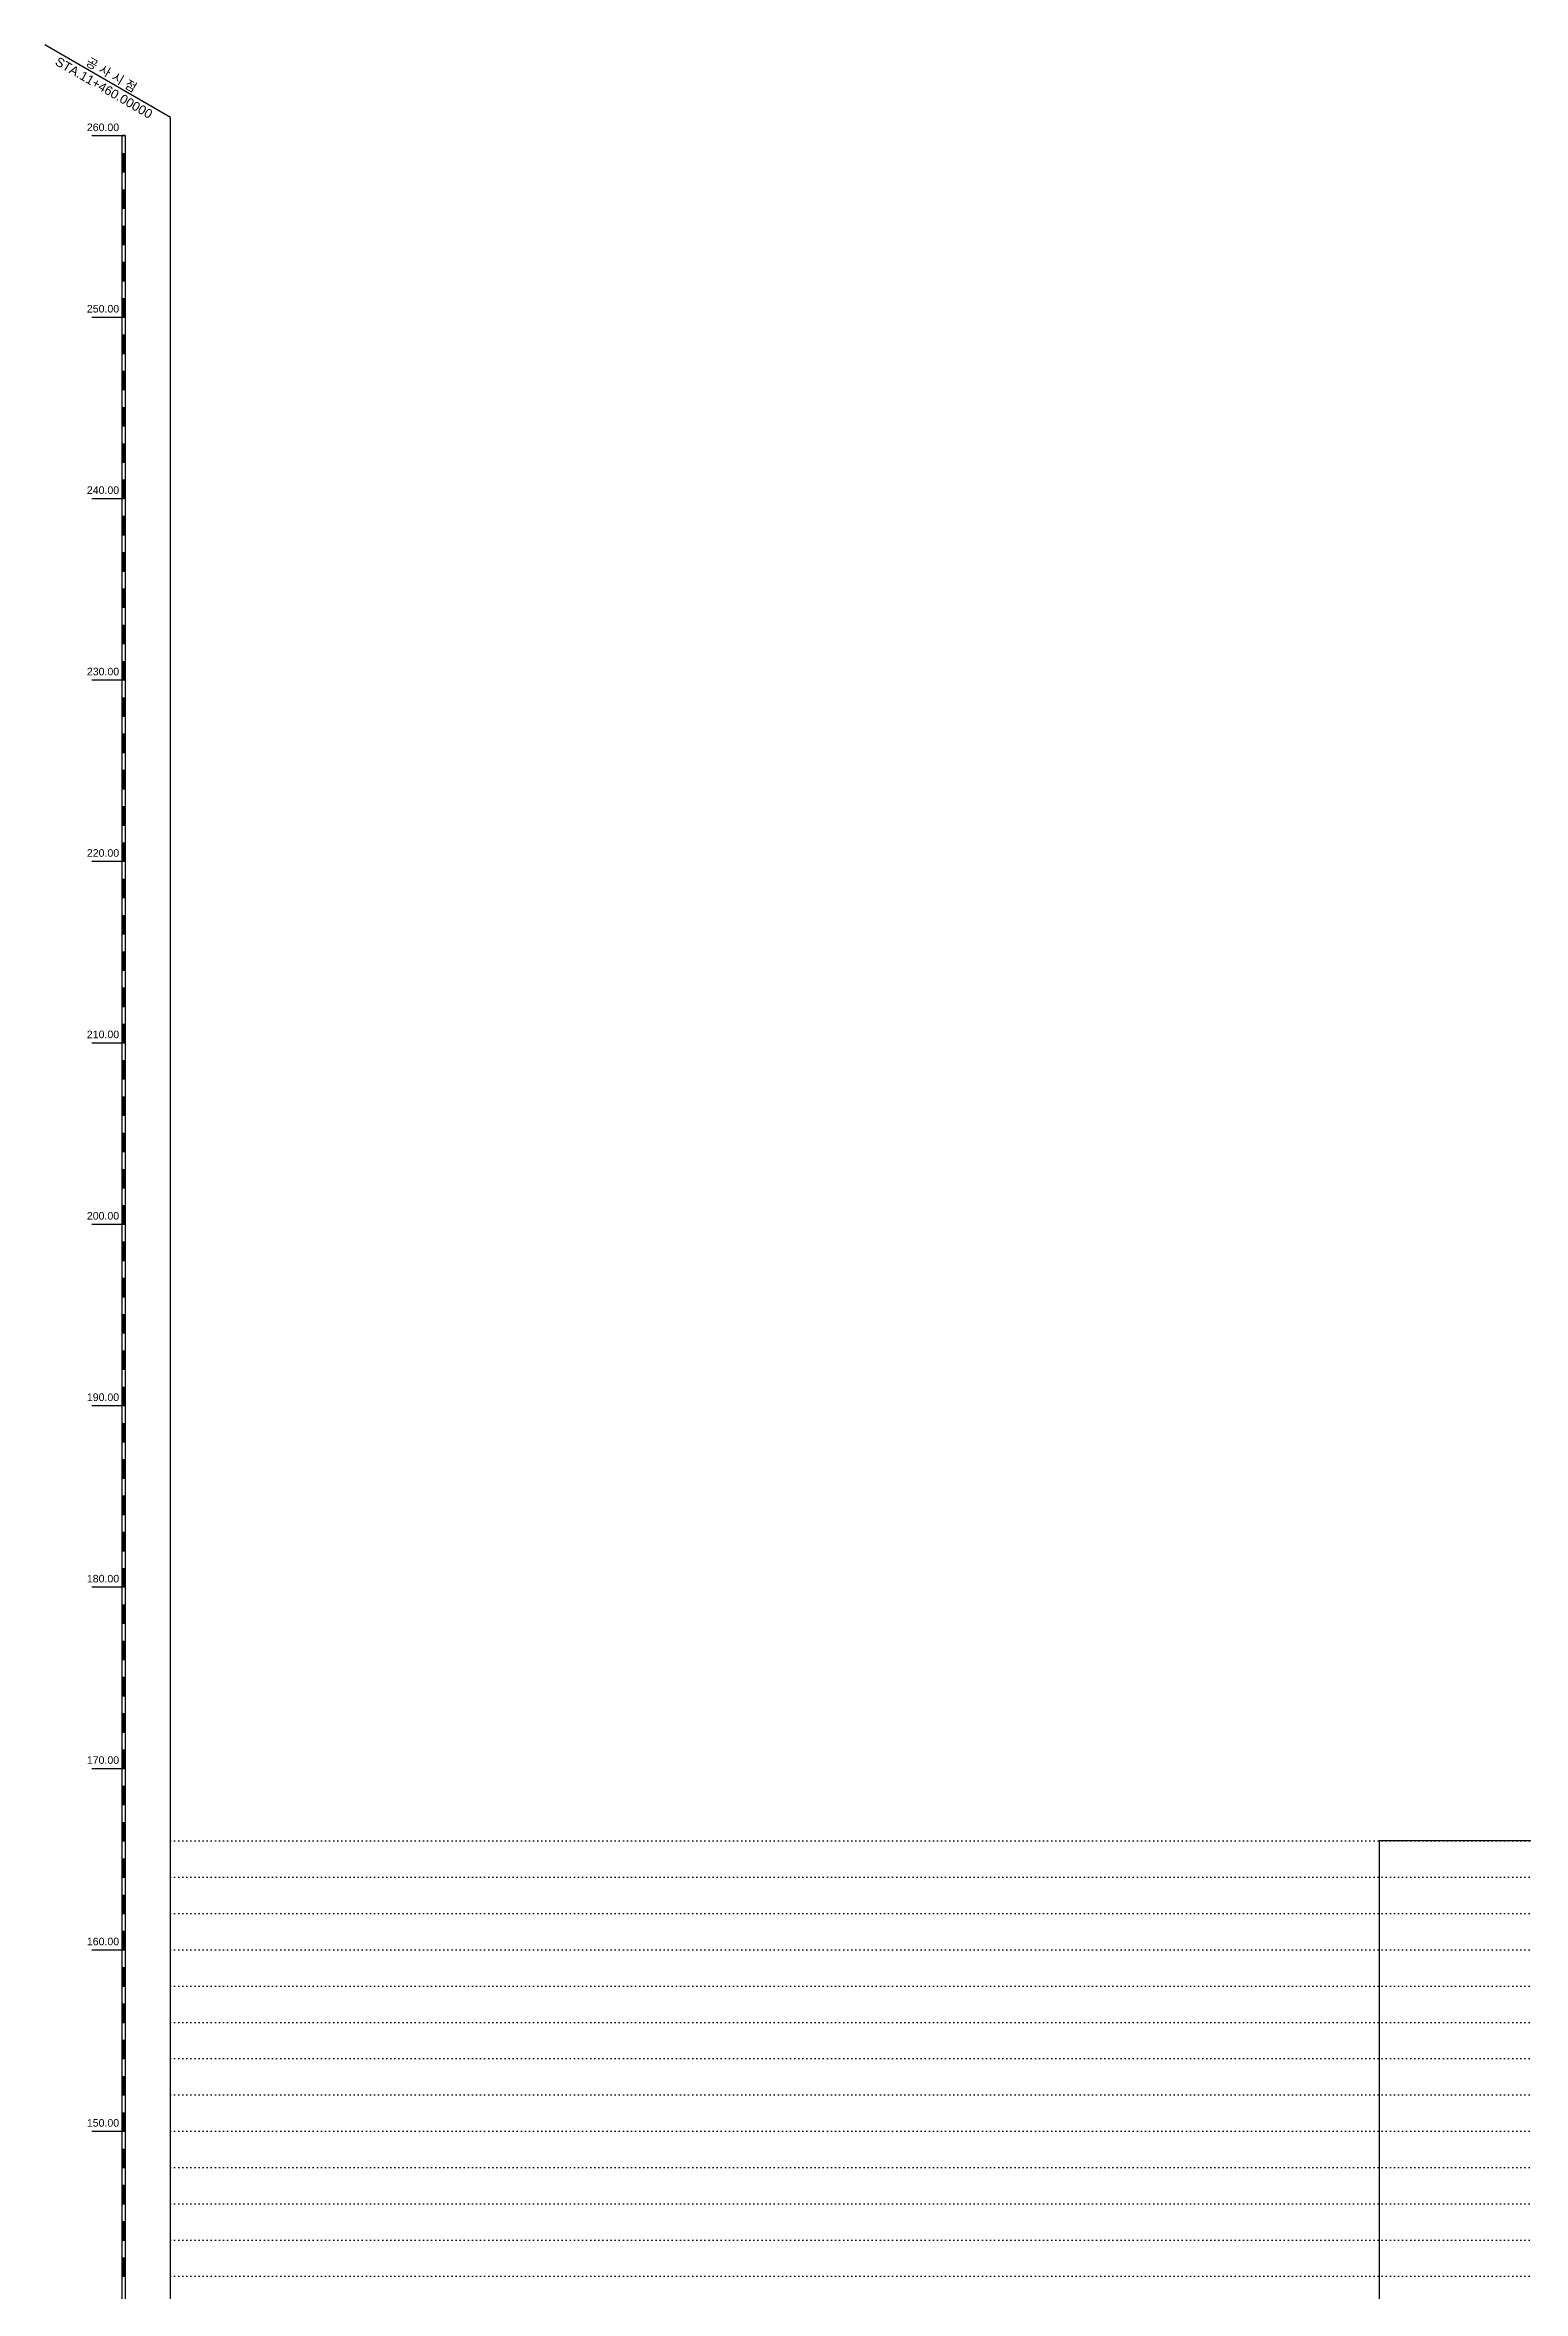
# Model space of a CAD drawing. Header units: millimetres. Extents: x -1499 to 6658, y -12483 to -6008.
# Drawn here: x 195 to 684, y -11026 to -10283 of the extents above; entities that cross this region are included whole.
import ezdxf
from ezdxf.enums import TextEntityAlignment as Align

# ---------------------------------------------------------------- set-up
doc = ezdxf.new("R2010")
doc.units = ezdxf.units.MM
doc.linetypes.add('A-DOTLN01H', pattern=[0.125, 0, -0.125])
doc.layers.add('_와꾸', color=7, linetype='Continuous', plot=False)
for name, color, linetype in [('CR-GRID', 56, 'A-DOTLN01H'), ('구조물인출문자', 3, 'Continuous'), ('축척바(문자)', 3, 'Continuous'), ('축척바(선)', 1, 'Continuous'), ('축척바(해치)', 1, 'Continuous')]:
    doc.layers.add(name, color=color, linetype=linetype)
doc.styles.get("Standard").update_dxf_attribs({"font": 'arial.ttf'})

msp = doc.modelspace()

# ---------------------------------------------------------------- linework, layer by layer
at = {"layer": '_와꾸', "color": 7, "true_color": 0xffffff}
msp.add_lwpolyline([(636.16, -11393.06), (1436.16, -11393.06), (1436.16, -10877.06), (636.16, -10877.06)], close=True, dxfattribs=at)
at = {"layer": 'CR-GRID', "linetype": 'A-DOTLN01H', "ltscale": 10}
for p, q in [((236.16, -10877.06), (1436.16, -10877.06)), ((236.16, -10889.06), (1436.16, -10889.06)), ((236.16, -10901.06), (1436.16, -10901.06)), ((236.16, -10913.06), (636.16, -10913.06)), ((236.16, -10925.06), (1436.16, -10925.06)), ((236.16, -10937.06), (1436.16, -10937.06)), ((236.16, -10949.06), (1436.16, -10949.06)), ((236.16, -10961.06), (636.16, -10961.06)), ((236.16, -10961.06), (1436.16, -10961.06)), ((236.16, -10985.06), (1436.16, -10985.06)), ((236.16, -10997.06), (1436.16, -10997.06)), ((236.16, -11009.06), (636.16, -11009.06)), ((236.16, -11009.06), (1436.16, -11009.06)), ((236.16, -11021.06), (1436.16, -11021.06))]:
    msp.add_line(p, q, dxfattribs=at)
at = {"layer": 'CR-GRID', "color": 6, "linetype": 'A-DOTLN01H', "ltscale": 10}
for p, q in [((236.16, -10913.06), (1436.16, -10913.06)), ((236.16, -10973.06), (1436.16, -10973.06))]:
    msp.add_line(p, q, dxfattribs=at)
at = {"layer": '축척바(선)'}
for p, q in [((236.16, -10307.06), (194.59, -10283.06)), ((236.16, -11873.06), (236.16, -10307.06)), ((236.16, -11873.06), (236.16, -10307.06)), ((210.16, -10313.06), (221.16, -10313.06)), ((220.16, -11873.06), (220.16, -10313.06)), ((220.16, -10313.06), (221.16, -10313.06)), ((220.16, -11873.06), (220.16, -10313.06)), ((220.16, -10313.06), (221.16, -10313.06)), ((220.16, -11873.06), (220.16, -10313.06)), ((220.16, -11873.06), (220.16, -10313.06)), ((221.16, -10313.06), (221.16, -11873.06)), ((221.16, -10313.06), (221.16, -11873.06)), ((221.16, -10313.06), (221.16, -11873.06)), ((221.16, -10313.06), (221.16, -11873.06)), ((210.16, -10373.06), (221.16, -10373.06)), ((210.16, -10433.06), (221.16, -10433.06)), ((210.16, -10493.06), (221.16, -10493.06)), ((210.16, -10553.06), (221.16, -10553.06)), ((210.16, -10613.06), (221.16, -10613.06)), ((210.16, -10673.06), (221.16, -10673.06)), ((210.16, -10733.06), (221.16, -10733.06)), ((210.16, -10793.06), (221.16, -10793.06)), ((210.16, -10853.06), (221.16, -10853.06)), ((210.16, -10913.06), (221.16, -10913.06)), ((210.16, -10973.06), (221.16, -10973.06))]:
    msp.add_line(p, q, dxfattribs=at)
at = {"layer": '축척바(해치)'}
for p, q in [((220.16, -10319.06), (220.16, -10313.06)), ((220.16, -10313.06), (221.16, -10313.06)), ((220.16, -10313.06), (221.16, -10313.06)), ((221.16, -10313.06), (220.16, -10313.06)), ((221.16, -10313.06), (221.16, -10319.06)), ((220.16, -10325.06), (220.16, -10319.06)), ((220.16, -10319.06), (221.16, -10319.06)), ((221.16, -10319.06), (220.16, -10319.06)), ((220.16, -10331.06), (220.16, -10325.06)), ((220.16, -10325.06), (221.16, -10325.06)), ((221.16, -10325.06), (220.16, -10325.06)), ((220.26, -10325.06), (220.26, -10319.06)), ((220.36, -10319.06), (220.36, -10325.06)), ((220.46, -10325.06), (220.46, -10319.06)), ((220.56, -10319.06), (220.56, -10325.06)), ((220.66, -10325.06), (220.66, -10319.06)), ((220.76, -10319.06), (220.76, -10325.06)), ((220.86, -10325.06), (220.86, -10319.06)), ((220.96, -10319.06), (220.96, -10325.06)), ((221.06, -10325.06), (221.06, -10319.06)), ((221.16, -10319.06), (221.16, -10325.06)), ((221.16, -10325.06), (221.16, -10331.06)), ((220.16, -10337.06), (220.16, -10331.06)), ((220.16, -10331.06), (221.16, -10331.06)), ((221.16, -10331.06), (220.16, -10331.06)), ((220.26, -10337.06), (220.26, -10331.06)), ((220.36, -10331.06), (220.36, -10337.06)), ((220.46, -10337.06), (220.46, -10331.06)), ((220.56, -10331.06), (220.56, -10337.06)), ((220.66, -10337.06), (220.66, -10331.06)), ((220.76, -10331.06), (220.76, -10337.06)), ((220.86, -10337.06), (220.86, -10331.06)), ((220.96, -10331.06), (220.96, -10337.06)), ((221.06, -10337.06), (221.06, -10331.06)), ((221.16, -10331.06), (221.16, -10337.06)), ((220.16, -10343.06), (220.16, -10337.06)), ((220.16, -10337.06), (221.16, -10337.06)), ((221.16, -10337.06), (220.16, -10337.06)), ((221.16, -10337.06), (221.16, -10343.06)), ((220.16, -10349.06), (220.16, -10343.06)), ((220.16, -10343.06), (221.16, -10343.06)), ((221.16, -10343.06), (220.16, -10343.06)), ((220.26, -10349.06), (220.26, -10343.06)), ((220.36, -10343.06), (220.36, -10349.06)), ((220.46, -10349.06), (220.46, -10343.06)), ((220.56, -10343.06), (220.56, -10349.06)), ((220.66, -10349.06), (220.66, -10343.06)), ((220.76, -10343.06), (220.76, -10349.06)), ((220.86, -10349.06), (220.86, -10343.06)), ((220.96, -10343.06), (220.96, -10349.06)), ((221.06, -10349.06), (221.06, -10343.06)), ((221.16, -10343.06), (221.16, -10349.06)), ((220.16, -10355.06), (220.16, -10349.06)), ((220.16, -10349.06), (221.16, -10349.06)), ((221.16, -10349.06), (220.16, -10349.06)), ((220.16, -10361.06), (220.16, -10355.06)), ((220.16, -10355.06), (221.16, -10355.06)), ((221.16, -10355.06), (220.16, -10355.06)), ((220.26, -10361.06), (220.26, -10355.06)), ((220.36, -10355.06), (220.36, -10361.06)), ((220.46, -10361.06), (220.46, -10355.06)), ((220.56, -10355.06), (220.56, -10361.06)), ((220.66, -10361.06), (220.66, -10355.06)), ((220.76, -10355.06), (220.76, -10361.06)), ((220.86, -10361.06), (220.86, -10355.06)), ((220.96, -10355.06), (220.96, -10361.06)), ((221.06, -10361.06), (221.06, -10355.06)), ((221.16, -10349.06), (221.16, -10355.06)), ((221.16, -10355.06), (221.16, -10361.06)), ((220.16, -10367.06), (220.16, -10361.06)), ((220.16, -10361.06), (221.16, -10361.06)), ((221.16, -10361.06), (220.16, -10361.06)), ((221.16, -10361.06), (221.16, -10367.06)), ((220.16, -10373.06), (220.16, -10367.06)), ((220.16, -10367.06), (221.16, -10367.06)), ((221.16, -10367.06), (220.16, -10367.06)), ((220.26, -10373.06), (220.26, -10367.06)), ((220.36, -10367.06), (220.36, -10373.06)), ((220.46, -10373.06), (220.46, -10367.06)), ((220.56, -10367.06), (220.56, -10373.06)), ((220.66, -10373.06), (220.66, -10367.06)), ((220.76, -10367.06), (220.76, -10373.06)), ((220.86, -10373.06), (220.86, -10367.06)), ((220.96, -10367.06), (220.96, -10373.06)), ((221.06, -10373.06), (221.06, -10367.06)), ((221.16, -10367.06), (221.16, -10373.06)), ((220.16, -10379.06), (220.16, -10373.06)), ((220.16, -10373.06), (221.16, -10373.06)), ((221.16, -10373.06), (220.16, -10373.06)), ((221.16, -10373.06), (221.16, -10379.06)), ((220.16, -10385.06), (220.16, -10379.06)), ((220.16, -10379.06), (221.16, -10379.06)), ((221.16, -10379.06), (220.16, -10379.06)), ((220.16, -10391.06), (220.16, -10385.06)), ((220.16, -10385.06), (221.16, -10385.06)), ((221.16, -10385.06), (220.16, -10385.06)), ((220.26, -10385.06), (220.26, -10379.06)), ((220.36, -10379.06), (220.36, -10385.06)), ((220.46, -10385.06), (220.46, -10379.06)), ((220.56, -10379.06), (220.56, -10385.06)), ((220.66, -10385.06), (220.66, -10379.06)), ((220.76, -10379.06), (220.76, -10385.06)), ((220.86, -10385.06), (220.86, -10379.06)), ((220.96, -10379.06), (220.96, -10385.06)), ((221.06, -10385.06), (221.06, -10379.06)), ((221.16, -10379.06), (221.16, -10385.06)), ((221.16, -10385.06), (221.16, -10391.06)), ((220.16, -10397.06), (220.16, -10391.06)), ((220.16, -10391.06), (221.16, -10391.06)), ((221.16, -10391.06), (220.16, -10391.06)), ((220.26, -10397.06), (220.26, -10391.06)), ((220.36, -10391.06), (220.36, -10397.06)), ((220.46, -10397.06), (220.46, -10391.06)), ((220.56, -10391.06), (220.56, -10397.06)), ((220.66, -10397.06), (220.66, -10391.06)), ((220.76, -10391.06), (220.76, -10397.06)), ((220.86, -10397.06), (220.86, -10391.06)), ((220.96, -10391.06), (220.96, -10397.06)), ((221.06, -10397.06), (221.06, -10391.06)), ((221.16, -10391.06), (221.16, -10397.06)), ((220.16, -10403.06), (220.16, -10397.06)), ((220.16, -10397.06), (221.16, -10397.06)), ((221.16, -10397.06), (220.16, -10397.06)), ((221.16, -10397.06), (221.16, -10403.06)), ((220.16, -10409.06), (220.16, -10403.06)), ((220.16, -10403.06), (221.16, -10403.06)), ((221.16, -10403.06), (220.16, -10403.06)), ((220.26, -10409.06), (220.26, -10403.06)), ((220.36, -10403.06), (220.36, -10409.06)), ((220.46, -10409.06), (220.46, -10403.06)), ((220.56, -10403.06), (220.56, -10409.06)), ((220.66, -10409.06), (220.66, -10403.06)), ((220.76, -10403.06), (220.76, -10409.06)), ((220.86, -10409.06), (220.86, -10403.06)), ((220.96, -10403.06), (220.96, -10409.06)), ((221.06, -10409.06), (221.06, -10403.06)), ((221.16, -10403.06), (221.16, -10409.06)), ((220.16, -10415.06), (220.16, -10409.06)), ((220.16, -10409.06), (221.16, -10409.06)), ((221.16, -10409.06), (220.16, -10409.06)), ((220.16, -10421.06), (220.16, -10415.06)), ((220.16, -10415.06), (221.16, -10415.06)), ((221.16, -10415.06), (220.16, -10415.06)), ((220.26, -10421.06), (220.26, -10415.06)), ((220.36, -10415.06), (220.36, -10421.06)), ((220.46, -10421.06), (220.46, -10415.06)), ((220.56, -10415.06), (220.56, -10421.06)), ((220.66, -10421.06), (220.66, -10415.06)), ((220.76, -10415.06), (220.76, -10421.06)), ((220.86, -10421.06), (220.86, -10415.06)), ((220.96, -10415.06), (220.96, -10421.06)), ((221.06, -10421.06), (221.06, -10415.06)), ((221.16, -10409.06), (221.16, -10415.06)), ((221.16, -10415.06), (221.16, -10421.06)), ((220.16, -10427.06), (220.16, -10421.06)), ((220.16, -10421.06), (221.16, -10421.06)), ((221.16, -10421.06), (220.16, -10421.06)), ((221.16, -10421.06), (221.16, -10427.06)), ((220.16, -10433.06), (220.16, -10427.06)), ((220.16, -10427.06), (221.16, -10427.06)), ((221.16, -10427.06), (220.16, -10427.06)), ((220.26, -10433.06), (220.26, -10427.06)), ((220.36, -10427.06), (220.36, -10433.06)), ((220.46, -10433.06), (220.46, -10427.06)), ((220.56, -10427.06), (220.56, -10433.06)), ((220.66, -10433.06), (220.66, -10427.06)), ((220.76, -10427.06), (220.76, -10433.06)), ((220.86, -10433.06), (220.86, -10427.06)), ((220.96, -10427.06), (220.96, -10433.06)), ((221.06, -10433.06), (221.06, -10427.06)), ((221.16, -10427.06), (221.16, -10433.06)), ((220.16, -10439.06), (220.16, -10433.06)), ((220.16, -10433.06), (221.16, -10433.06)), ((221.16, -10433.06), (220.16, -10433.06)), ((221.16, -10433.06), (221.16, -10439.06)), ((220.16, -10445.06), (220.16, -10439.06)), ((220.16, -10439.06), (221.16, -10439.06)), ((221.16, -10439.06), (220.16, -10439.06)), ((220.26, -10445.06), (220.26, -10439.06)), ((220.36, -10439.06), (220.36, -10445.06)), ((220.46, -10445.06), (220.46, -10439.06)), ((220.56, -10439.06), (220.56, -10445.06)), ((220.66, -10445.06), (220.66, -10439.06)), ((220.76, -10439.06), (220.76, -10445.06)), ((220.86, -10445.06), (220.86, -10439.06)), ((220.96, -10439.06), (220.96, -10445.06)), ((221.06, -10445.06), (221.06, -10439.06)), ((221.16, -10439.06), (221.16, -10445.06)), ((220.16, -10451.06), (220.16, -10445.06)), ((220.16, -10445.06), (221.16, -10445.06)), ((221.16, -10445.06), (220.16, -10445.06)), ((220.16, -10457.06), (220.16, -10451.06)), ((220.16, -10451.06), (221.16, -10451.06)), ((221.16, -10451.06), (220.16, -10451.06)), ((220.26, -10457.06), (220.26, -10451.06)), ((220.36, -10451.06), (220.36, -10457.06)), ((220.46, -10457.06), (220.46, -10451.06)), ((220.56, -10451.06), (220.56, -10457.06)), ((220.66, -10457.06), (220.66, -10451.06)), ((220.76, -10451.06), (220.76, -10457.06)), ((220.86, -10457.06), (220.86, -10451.06)), ((220.96, -10451.06), (220.96, -10457.06)), ((221.06, -10457.06), (221.06, -10451.06)), ((221.16, -10445.06), (221.16, -10451.06)), ((221.16, -10451.06), (221.16, -10457.06)), ((220.16, -10463.06), (220.16, -10457.06)), ((220.16, -10457.06), (221.16, -10457.06)), ((221.16, -10457.06), (220.16, -10457.06)), ((221.16, -10457.06), (221.16, -10463.06)), ((220.16, -10469.06), (220.16, -10463.06)), ((220.16, -10463.06), (221.16, -10463.06)), ((221.16, -10463.06), (220.16, -10463.06)), ((220.26, -10469.06), (220.26, -10463.06)), ((220.36, -10463.06), (220.36, -10469.06)), ((220.46, -10469.06), (220.46, -10463.06)), ((220.56, -10463.06), (220.56, -10469.06)), ((220.66, -10469.06), (220.66, -10463.06)), ((220.76, -10463.06), (220.76, -10469.06)), ((220.86, -10469.06), (220.86, -10463.06)), ((220.96, -10463.06), (220.96, -10469.06)), ((221.06, -10469.06), (221.06, -10463.06)), ((221.16, -10463.06), (221.16, -10469.06)), ((220.16, -10475.06), (220.16, -10469.06)), ((220.16, -10469.06), (221.16, -10469.06)), ((221.16, -10469.06), (220.16, -10469.06)), ((221.16, -10469.06), (221.16, -10475.06)), ((220.16, -10481.06), (220.16, -10475.06)), ((220.16, -10475.06), (221.16, -10475.06)), ((221.16, -10475.06), (220.16, -10475.06)), ((220.16, -10487.06), (220.16, -10481.06)), ((220.16, -10481.06), (221.16, -10481.06)), ((221.16, -10481.06), (220.16, -10481.06)), ((220.26, -10481.06), (220.26, -10475.06)), ((220.36, -10475.06), (220.36, -10481.06)), ((220.46, -10481.06), (220.46, -10475.06)), ((220.56, -10475.06), (220.56, -10481.06)), ((220.66, -10481.06), (220.66, -10475.06)), ((220.76, -10475.06), (220.76, -10481.06)), ((220.86, -10481.06), (220.86, -10475.06)), ((220.96, -10475.06), (220.96, -10481.06)), ((221.06, -10481.06), (221.06, -10475.06)), ((221.16, -10475.06), (221.16, -10481.06)), ((221.16, -10481.06), (221.16, -10487.06)), ((220.16, -10493.06), (220.16, -10487.06)), ((220.16, -10487.06), (221.16, -10487.06)), ((221.16, -10487.06), (220.16, -10487.06)), ((220.26, -10493.06), (220.26, -10487.06)), ((220.36, -10487.06), (220.36, -10493.06)), ((220.46, -10493.06), (220.46, -10487.06)), ((220.56, -10487.06), (220.56, -10493.06)), ((220.66, -10493.06), (220.66, -10487.06)), ((220.76, -10487.06), (220.76, -10493.06)), ((220.86, -10493.06), (220.86, -10487.06)), ((220.96, -10487.06), (220.96, -10493.06)), ((221.06, -10493.06), (221.06, -10487.06)), ((221.16, -10487.06), (221.16, -10493.06)), ((220.16, -10499.06), (220.16, -10493.06)), ((220.16, -10493.06), (221.16, -10493.06)), ((221.16, -10493.06), (220.16, -10493.06)), ((221.16, -10493.06), (221.16, -10499.06)), ((220.16, -10505.06), (220.16, -10499.06)), ((220.16, -10499.06), (221.16, -10499.06)), ((221.16, -10499.06), (220.16, -10499.06)), ((220.26, -10505.06), (220.26, -10499.06)), ((220.36, -10499.06), (220.36, -10505.06)), ((220.46, -10505.06), (220.46, -10499.06)), ((220.56, -10499.06), (220.56, -10505.06)), ((220.66, -10505.06), (220.66, -10499.06)), ((220.76, -10499.06), (220.76, -10505.06)), ((220.86, -10505.06), (220.86, -10499.06)), ((220.96, -10499.06), (220.96, -10505.06)), ((221.06, -10505.06), (221.06, -10499.06)), ((221.16, -10499.06), (221.16, -10505.06)), ((220.16, -10511.06), (220.16, -10505.06)), ((220.16, -10505.06), (221.16, -10505.06)), ((221.16, -10505.06), (220.16, -10505.06)), ((220.16, -10517.06), (220.16, -10511.06)), ((220.16, -10511.06), (221.16, -10511.06)), ((221.16, -10511.06), (220.16, -10511.06)), ((220.26, -10517.06), (220.26, -10511.06)), ((220.36, -10511.06), (220.36, -10517.06)), ((220.46, -10517.06), (220.46, -10511.06)), ((220.56, -10511.06), (220.56, -10517.06)), ((220.66, -10517.06), (220.66, -10511.06)), ((220.76, -10511.06), (220.76, -10517.06)), ((220.86, -10517.06), (220.86, -10511.06)), ((220.96, -10511.06), (220.96, -10517.06)), ((221.06, -10517.06), (221.06, -10511.06)), ((221.16, -10505.06), (221.16, -10511.06)), ((221.16, -10511.06), (221.16, -10517.06)), ((220.16, -10523.06), (220.16, -10517.06)), ((220.16, -10517.06), (221.16, -10517.06)), ((221.16, -10517.06), (220.16, -10517.06)), ((221.16, -10517.06), (221.16, -10523.06)), ((220.16, -10529.06), (220.16, -10523.06)), ((220.16, -10523.06), (221.16, -10523.06)), ((221.16, -10523.06), (220.16, -10523.06)), ((220.26, -10529.06), (220.26, -10523.06)), ((220.36, -10523.06), (220.36, -10529.06)), ((220.46, -10529.06), (220.46, -10523.06)), ((220.56, -10523.06), (220.56, -10529.06)), ((220.66, -10529.06), (220.66, -10523.06)), ((220.76, -10523.06), (220.76, -10529.06)), ((220.86, -10529.06), (220.86, -10523.06)), ((220.96, -10523.06), (220.96, -10529.06)), ((221.06, -10529.06), (221.06, -10523.06)), ((221.16, -10523.06), (221.16, -10529.06)), ((220.16, -10535.06), (220.16, -10529.06)), ((220.16, -10529.06), (221.16, -10529.06)), ((221.16, -10529.06), (220.16, -10529.06)), ((221.16, -10529.06), (221.16, -10535.06)), ((220.16, -10541.06), (220.16, -10535.06)), ((220.16, -10535.06), (221.16, -10535.06)), ((221.16, -10535.06), (220.16, -10535.06)), ((220.16, -10547.06), (220.16, -10541.06)), ((220.16, -10541.06), (221.16, -10541.06)), ((221.16, -10541.06), (220.16, -10541.06)), ((220.26, -10541.06), (220.26, -10535.06)), ((220.36, -10535.06), (220.36, -10541.06)), ((220.46, -10541.06), (220.46, -10535.06)), ((220.56, -10535.06), (220.56, -10541.06)), ((220.66, -10541.06), (220.66, -10535.06)), ((220.76, -10535.06), (220.76, -10541.06)), ((220.86, -10541.06), (220.86, -10535.06)), ((220.96, -10535.06), (220.96, -10541.06)), ((221.06, -10541.06), (221.06, -10535.06)), ((221.16, -10535.06), (221.16, -10541.06)), ((221.16, -10541.06), (221.16, -10547.06)), ((220.16, -10553.06), (220.16, -10547.06)), ((220.16, -10547.06), (221.16, -10547.06)), ((221.16, -10547.06), (220.16, -10547.06)), ((220.26, -10553.06), (220.26, -10547.06)), ((220.36, -10547.06), (220.36, -10553.06)), ((220.46, -10553.06), (220.46, -10547.06)), ((220.56, -10547.06), (220.56, -10553.06)), ((220.66, -10553.06), (220.66, -10547.06)), ((220.76, -10547.06), (220.76, -10553.06)), ((220.86, -10553.06), (220.86, -10547.06)), ((220.96, -10547.06), (220.96, -10553.06)), ((221.06, -10553.06), (221.06, -10547.06)), ((221.16, -10547.06), (221.16, -10553.06)), ((220.16, -10559.06), (220.16, -10553.06)), ((220.16, -10553.06), (221.16, -10553.06)), ((221.16, -10553.06), (220.16, -10553.06)), ((221.16, -10553.06), (221.16, -10559.06)), ((220.16, -10565.06), (220.16, -10559.06)), ((220.16, -10559.06), (221.16, -10559.06)), ((221.16, -10559.06), (220.16, -10559.06)), ((220.26, -10565.06), (220.26, -10559.06)), ((220.36, -10559.06), (220.36, -10565.06)), ((220.46, -10565.06), (220.46, -10559.06)), ((220.56, -10559.06), (220.56, -10565.06)), ((220.66, -10565.06), (220.66, -10559.06)), ((220.76, -10559.06), (220.76, -10565.06)), ((220.86, -10565.06), (220.86, -10559.06)), ((220.96, -10559.06), (220.96, -10565.06)), ((221.06, -10565.06), (221.06, -10559.06)), ((221.16, -10559.06), (221.16, -10565.06)), ((220.16, -10571.06), (220.16, -10565.06)), ((220.16, -10565.06), (221.16, -10565.06)), ((221.16, -10565.06), (220.16, -10565.06)), ((220.16, -10577.06), (220.16, -10571.06)), ((220.16, -10571.06), (221.16, -10571.06)), ((221.16, -10571.06), (220.16, -10571.06)), ((220.26, -10577.06), (220.26, -10571.06)), ((220.36, -10571.06), (220.36, -10577.06)), ((220.46, -10577.06), (220.46, -10571.06)), ((220.56, -10571.06), (220.56, -10577.06)), ((220.66, -10577.06), (220.66, -10571.06)), ((220.76, -10571.06), (220.76, -10577.06)), ((220.86, -10577.06), (220.86, -10571.06)), ((220.96, -10571.06), (220.96, -10577.06)), ((221.06, -10577.06), (221.06, -10571.06)), ((221.16, -10565.06), (221.16, -10571.06)), ((221.16, -10571.06), (221.16, -10577.06)), ((220.16, -10583.06), (220.16, -10577.06)), ((220.16, -10577.06), (221.16, -10577.06)), ((221.16, -10577.06), (220.16, -10577.06)), ((221.16, -10577.06), (221.16, -10583.06)), ((220.16, -10589.06), (220.16, -10583.06)), ((220.16, -10583.06), (221.16, -10583.06)), ((221.16, -10583.06), (220.16, -10583.06)), ((220.26, -10589.06), (220.26, -10583.06)), ((220.36, -10583.06), (220.36, -10589.06)), ((220.46, -10589.06), (220.46, -10583.06)), ((220.56, -10583.06), (220.56, -10589.06)), ((220.66, -10589.06), (220.66, -10583.06)), ((220.76, -10583.06), (220.76, -10589.06)), ((220.86, -10589.06), (220.86, -10583.06)), ((220.96, -10583.06), (220.96, -10589.06)), ((221.06, -10589.06), (221.06, -10583.06)), ((221.16, -10583.06), (221.16, -10589.06)), ((220.16, -10595.06), (220.16, -10589.06)), ((220.16, -10589.06), (221.16, -10589.06)), ((221.16, -10589.06), (220.16, -10589.06)), ((221.16, -10589.06), (221.16, -10595.06)), ((220.16, -10601.06), (220.16, -10595.06)), ((220.16, -10595.06), (221.16, -10595.06)), ((221.16, -10595.06), (220.16, -10595.06)), ((220.26, -10601.06), (220.26, -10595.06)), ((220.36, -10595.06), (220.36, -10601.06)), ((220.46, -10601.06), (220.46, -10595.06)), ((220.56, -10595.06), (220.56, -10601.06)), ((220.66, -10601.06), (220.66, -10595.06)), ((220.76, -10595.06), (220.76, -10601.06)), ((220.86, -10601.06), (220.86, -10595.06)), ((220.96, -10595.06), (220.96, -10601.06)), ((221.06, -10601.06), (221.06, -10595.06)), ((221.16, -10595.06), (221.16, -10601.06)), ((220.16, -10607.06), (220.16, -10601.06)), ((220.16, -10601.06), (221.16, -10601.06)), ((221.16, -10601.06), (220.16, -10601.06)), ((220.16, -10613.06), (220.16, -10607.06)), ((220.16, -10607.06), (221.16, -10607.06)), ((221.16, -10607.06), (220.16, -10607.06)), ((220.26, -10613.06), (220.26, -10607.06)), ((220.36, -10607.06), (220.36, -10613.06)), ((220.46, -10613.06), (220.46, -10607.06)), ((220.56, -10607.06), (220.56, -10613.06)), ((220.66, -10613.06), (220.66, -10607.06)), ((220.76, -10607.06), (220.76, -10613.06)), ((220.86, -10613.06), (220.86, -10607.06)), ((220.96, -10607.06), (220.96, -10613.06)), ((221.06, -10613.06), (221.06, -10607.06)), ((221.16, -10601.06), (221.16, -10607.06)), ((221.16, -10607.06), (221.16, -10613.06)), ((220.16, -10619.06), (220.16, -10613.06)), ((220.16, -10613.06), (221.16, -10613.06)), ((221.16, -10613.06), (220.16, -10613.06)), ((221.16, -10613.06), (221.16, -10619.06)), ((220.16, -10625.06), (220.16, -10619.06)), ((220.16, -10619.06), (221.16, -10619.06)), ((221.16, -10619.06), (220.16, -10619.06)), ((220.26, -10625.06), (220.26, -10619.06)), ((220.36, -10619.06), (220.36, -10625.06)), ((220.46, -10625.06), (220.46, -10619.06)), ((220.56, -10619.06), (220.56, -10625.06)), ((220.66, -10625.06), (220.66, -10619.06)), ((220.76, -10619.06), (220.76, -10625.06)), ((220.86, -10625.06), (220.86, -10619.06)), ((220.96, -10619.06), (220.96, -10625.06)), ((221.06, -10625.06), (221.06, -10619.06)), ((221.16, -10619.06), (221.16, -10625.06)), ((220.16, -10631.06), (220.16, -10625.06)), ((220.16, -10625.06), (221.16, -10625.06)), ((221.16, -10625.06), (220.16, -10625.06)), ((221.16, -10625.06), (221.16, -10631.06)), ((220.16, -10637.06), (220.16, -10631.06)), ((220.16, -10631.06), (221.16, -10631.06)), ((221.16, -10631.06), (220.16, -10631.06)), ((220.16, -10643.06), (220.16, -10637.06)), ((220.16, -10637.06), (221.16, -10637.06)), ((221.16, -10637.06), (220.16, -10637.06)), ((220.26, -10637.06), (220.26, -10631.06)), ((220.36, -10631.06), (220.36, -10637.06)), ((220.46, -10637.06), (220.46, -10631.06)), ((220.56, -10631.06), (220.56, -10637.06)), ((220.66, -10637.06), (220.66, -10631.06)), ((220.76, -10631.06), (220.76, -10637.06)), ((220.86, -10637.06), (220.86, -10631.06)), ((220.96, -10631.06), (220.96, -10637.06)), ((221.06, -10637.06), (221.06, -10631.06)), ((221.16, -10631.06), (221.16, -10637.06)), ((221.16, -10637.06), (221.16, -10643.06)), ((220.16, -10649.06), (220.16, -10643.06)), ((220.16, -10643.06), (221.16, -10643.06)), ((221.16, -10643.06), (220.16, -10643.06)), ((220.26, -10649.06), (220.26, -10643.06)), ((220.36, -10643.06), (220.36, -10649.06)), ((220.46, -10649.06), (220.46, -10643.06)), ((220.56, -10643.06), (220.56, -10649.06)), ((220.66, -10649.06), (220.66, -10643.06)), ((220.76, -10643.06), (220.76, -10649.06)), ((220.86, -10649.06), (220.86, -10643.06)), ((220.96, -10643.06), (220.96, -10649.06)), ((221.06, -10649.06), (221.06, -10643.06)), ((221.16, -10643.06), (221.16, -10649.06)), ((220.16, -10655.06), (220.16, -10649.06)), ((220.16, -10649.06), (221.16, -10649.06)), ((221.16, -10649.06), (220.16, -10649.06)), ((221.16, -10649.06), (221.16, -10655.06)), ((220.16, -10661.06), (220.16, -10655.06)), ((220.16, -10655.06), (221.16, -10655.06)), ((221.16, -10655.06), (220.16, -10655.06)), ((220.26, -10661.06), (220.26, -10655.06)), ((220.36, -10655.06), (220.36, -10661.06)), ((220.46, -10661.06), (220.46, -10655.06)), ((220.56, -10655.06), (220.56, -10661.06)), ((220.66, -10661.06), (220.66, -10655.06)), ((220.76, -10655.06), (220.76, -10661.06)), ((220.86, -10661.06), (220.86, -10655.06)), ((220.96, -10655.06), (220.96, -10661.06)), ((221.06, -10661.06), (221.06, -10655.06)), ((221.16, -10655.06), (221.16, -10661.06)), ((220.16, -10667.06), (220.16, -10661.06)), ((220.16, -10661.06), (221.16, -10661.06)), ((221.16, -10661.06), (220.16, -10661.06)), ((220.16, -10673.06), (220.16, -10667.06)), ((220.16, -10667.06), (221.16, -10667.06)), ((221.16, -10667.06), (220.16, -10667.06)), ((220.26, -10673.06), (220.26, -10667.06)), ((220.36, -10667.06), (220.36, -10673.06)), ((220.46, -10673.06), (220.46, -10667.06)), ((220.56, -10667.06), (220.56, -10673.06)), ((220.66, -10673.06), (220.66, -10667.06)), ((220.76, -10667.06), (220.76, -10673.06)), ((220.86, -10673.06), (220.86, -10667.06)), ((220.96, -10667.06), (220.96, -10673.06)), ((221.06, -10673.06), (221.06, -10667.06)), ((221.16, -10661.06), (221.16, -10667.06)), ((221.16, -10667.06), (221.16, -10673.06)), ((220.16, -10679.06), (220.16, -10673.06)), ((220.16, -10673.06), (221.16, -10673.06)), ((221.16, -10673.06), (220.16, -10673.06)), ((221.16, -10673.06), (221.16, -10679.06)), ((220.16, -10685.06), (220.16, -10679.06)), ((220.16, -10679.06), (221.16, -10679.06)), ((221.16, -10679.06), (220.16, -10679.06)), ((220.26, -10685.06), (220.26, -10679.06)), ((220.36, -10679.06), (220.36, -10685.06)), ((220.46, -10685.06), (220.46, -10679.06)), ((220.56, -10679.06), (220.56, -10685.06)), ((220.66, -10685.06), (220.66, -10679.06)), ((220.76, -10679.06), (220.76, -10685.06)), ((220.86, -10685.06), (220.86, -10679.06)), ((220.96, -10679.06), (220.96, -10685.06)), ((221.06, -10685.06), (221.06, -10679.06)), ((221.16, -10679.06), (221.16, -10685.06)), ((220.16, -10691.06), (220.16, -10685.06)), ((220.16, -10685.06), (221.16, -10685.06)), ((221.16, -10685.06), (220.16, -10685.06)), ((221.16, -10685.06), (221.16, -10691.06)), ((220.16, -10697.06), (220.16, -10691.06)), ((220.16, -10691.06), (221.16, -10691.06)), ((221.16, -10691.06), (220.16, -10691.06)), ((220.16, -10703.06), (220.16, -10697.06)), ((220.16, -10697.06), (221.16, -10697.06)), ((221.16, -10697.06), (220.16, -10697.06)), ((220.26, -10697.06), (220.26, -10691.06)), ((220.36, -10691.06), (220.36, -10697.06)), ((220.46, -10697.06), (220.46, -10691.06)), ((220.56, -10691.06), (220.56, -10697.06)), ((220.66, -10697.06), (220.66, -10691.06)), ((220.76, -10691.06), (220.76, -10697.06)), ((220.86, -10697.06), (220.86, -10691.06)), ((220.96, -10691.06), (220.96, -10697.06)), ((221.06, -10697.06), (221.06, -10691.06)), ((221.16, -10691.06), (221.16, -10697.06)), ((221.16, -10697.06), (221.16, -10703.06)), ((220.16, -10709.06), (220.16, -10703.06)), ((220.16, -10703.06), (221.16, -10703.06)), ((221.16, -10703.06), (220.16, -10703.06)), ((220.26, -10709.06), (220.26, -10703.06)), ((220.36, -10703.06), (220.36, -10709.06)), ((220.46, -10709.06), (220.46, -10703.06)), ((220.56, -10703.06), (220.56, -10709.06)), ((220.66, -10709.06), (220.66, -10703.06)), ((220.76, -10703.06), (220.76, -10709.06)), ((220.86, -10709.06), (220.86, -10703.06)), ((220.96, -10703.06), (220.96, -10709.06)), ((221.06, -10709.06), (221.06, -10703.06)), ((221.16, -10703.06), (221.16, -10709.06)), ((220.16, -10715.06), (220.16, -10709.06)), ((220.16, -10709.06), (221.16, -10709.06)), ((221.16, -10709.06), (220.16, -10709.06)), ((221.16, -10709.06), (221.16, -10715.06)), ((220.16, -10721.06), (220.16, -10715.06)), ((220.16, -10715.06), (221.16, -10715.06)), ((221.16, -10715.06), (220.16, -10715.06)), ((220.26, -10721.06), (220.26, -10715.06)), ((220.36, -10715.06), (220.36, -10721.06)), ((220.46, -10721.06), (220.46, -10715.06)), ((220.56, -10715.06), (220.56, -10721.06)), ((220.66, -10721.06), (220.66, -10715.06)), ((220.76, -10715.06), (220.76, -10721.06)), ((220.86, -10721.06), (220.86, -10715.06)), ((220.96, -10715.06), (220.96, -10721.06)), ((221.06, -10721.06), (221.06, -10715.06)), ((221.16, -10715.06), (221.16, -10721.06)), ((220.16, -10727.06), (220.16, -10721.06)), ((220.16, -10721.06), (221.16, -10721.06)), ((221.16, -10721.06), (220.16, -10721.06)), ((220.16, -10733.06), (220.16, -10727.06)), ((220.16, -10727.06), (221.16, -10727.06)), ((221.16, -10727.06), (220.16, -10727.06)), ((220.26, -10733.06), (220.26, -10727.06)), ((220.36, -10727.06), (220.36, -10733.06)), ((220.46, -10733.06), (220.46, -10727.06)), ((220.56, -10727.06), (220.56, -10733.06)), ((220.66, -10733.06), (220.66, -10727.06)), ((220.76, -10727.06), (220.76, -10733.06)), ((220.86, -10733.06), (220.86, -10727.06)), ((220.96, -10727.06), (220.96, -10733.06)), ((221.06, -10733.06), (221.06, -10727.06)), ((221.16, -10721.06), (221.16, -10727.06)), ((221.16, -10727.06), (221.16, -10733.06)), ((220.16, -10739.06), (220.16, -10733.06)), ((220.16, -10733.06), (221.16, -10733.06)), ((221.16, -10733.06), (220.16, -10733.06)), ((221.16, -10733.06), (221.16, -10739.06)), ((220.16, -10745.06), (220.16, -10739.06)), ((220.16, -10739.06), (221.16, -10739.06)), ((221.16, -10739.06), (220.16, -10739.06)), ((220.26, -10745.06), (220.26, -10739.06)), ((220.36, -10739.06), (220.36, -10745.06)), ((220.46, -10745.06), (220.46, -10739.06)), ((220.56, -10739.06), (220.56, -10745.06)), ((220.66, -10745.06), (220.66, -10739.06)), ((220.76, -10739.06), (220.76, -10745.06)), ((220.86, -10745.06), (220.86, -10739.06)), ((220.96, -10739.06), (220.96, -10745.06)), ((221.06, -10745.06), (221.06, -10739.06)), ((221.16, -10739.06), (221.16, -10745.06)), ((220.16, -10751.06), (220.16, -10745.06)), ((220.16, -10745.06), (221.16, -10745.06)), ((221.16, -10745.06), (220.16, -10745.06)), ((221.16, -10745.06), (221.16, -10751.06)), ((220.16, -10757.06), (220.16, -10751.06)), ((220.16, -10751.06), (221.16, -10751.06)), ((221.16, -10751.06), (220.16, -10751.06)), ((220.26, -10757.06), (220.26, -10751.06)), ((220.36, -10751.06), (220.36, -10757.06)), ((220.46, -10757.06), (220.46, -10751.06)), ((220.56, -10751.06), (220.56, -10757.06)), ((220.66, -10757.06), (220.66, -10751.06)), ((220.76, -10751.06), (220.76, -10757.06)), ((220.86, -10757.06), (220.86, -10751.06)), ((220.96, -10751.06), (220.96, -10757.06)), ((221.06, -10757.06), (221.06, -10751.06)), ((221.16, -10751.06), (221.16, -10757.06)), ((220.16, -10763.06), (220.16, -10757.06)), ((220.16, -10757.06), (221.16, -10757.06)), ((221.16, -10757.06), (220.16, -10757.06)), ((220.16, -10769.06), (220.16, -10763.06)), ((220.16, -10763.06), (221.16, -10763.06)), ((221.16, -10763.06), (220.16, -10763.06)), ((220.26, -10769.06), (220.26, -10763.06)), ((220.36, -10763.06), (220.36, -10769.06)), ((220.46, -10769.06), (220.46, -10763.06)), ((220.56, -10763.06), (220.56, -10769.06)), ((220.66, -10769.06), (220.66, -10763.06)), ((220.76, -10763.06), (220.76, -10769.06)), ((220.86, -10769.06), (220.86, -10763.06)), ((220.96, -10763.06), (220.96, -10769.06)), ((221.06, -10769.06), (221.06, -10763.06)), ((221.16, -10757.06), (221.16, -10763.06)), ((221.16, -10763.06), (221.16, -10769.06)), ((220.16, -10775.06), (220.16, -10769.06)), ((220.16, -10769.06), (221.16, -10769.06)), ((221.16, -10769.06), (220.16, -10769.06)), ((221.16, -10769.06), (221.16, -10775.06)), ((220.16, -10781.06), (220.16, -10775.06)), ((220.16, -10775.06), (221.16, -10775.06)), ((221.16, -10775.06), (220.16, -10775.06)), ((220.26, -10781.06), (220.26, -10775.06)), ((220.36, -10775.06), (220.36, -10781.06)), ((220.46, -10781.06), (220.46, -10775.06)), ((220.56, -10775.06), (220.56, -10781.06)), ((220.66, -10781.06), (220.66, -10775.06)), ((220.76, -10775.06), (220.76, -10781.06)), ((220.86, -10781.06), (220.86, -10775.06)), ((220.96, -10775.06), (220.96, -10781.06)), ((221.06, -10781.06), (221.06, -10775.06)), ((221.16, -10775.06), (221.16, -10781.06)), ((220.16, -10787.06), (220.16, -10781.06)), ((220.16, -10781.06), (221.16, -10781.06)), ((221.16, -10781.06), (220.16, -10781.06)), ((221.16, -10781.06), (221.16, -10787.06)), ((220.16, -10793.06), (220.16, -10787.06)), ((220.16, -10787.06), (221.16, -10787.06)), ((221.16, -10787.06), (220.16, -10787.06)), ((220.16, -10799.06), (220.16, -10793.06)), ((220.16, -10793.06), (221.16, -10793.06)), ((221.16, -10793.06), (220.16, -10793.06)), ((220.26, -10793.06), (220.26, -10787.06)), ((220.36, -10787.06), (220.36, -10793.06)), ((220.46, -10793.06), (220.46, -10787.06)), ((220.56, -10787.06), (220.56, -10793.06)), ((220.66, -10793.06), (220.66, -10787.06)), ((220.76, -10787.06), (220.76, -10793.06)), ((220.86, -10793.06), (220.86, -10787.06)), ((220.96, -10787.06), (220.96, -10793.06)), ((221.06, -10793.06), (221.06, -10787.06)), ((221.16, -10787.06), (221.16, -10793.06)), ((221.16, -10793.06), (221.16, -10799.06)), ((220.16, -10805.06), (220.16, -10799.06)), ((220.16, -10799.06), (221.16, -10799.06)), ((221.16, -10799.06), (220.16, -10799.06)), ((220.26, -10805.06), (220.26, -10799.06)), ((220.36, -10799.06), (220.36, -10805.06)), ((220.46, -10805.06), (220.46, -10799.06)), ((220.56, -10799.06), (220.56, -10805.06)), ((220.66, -10805.06), (220.66, -10799.06)), ((220.76, -10799.06), (220.76, -10805.06)), ((220.86, -10805.06), (220.86, -10799.06)), ((220.96, -10799.06), (220.96, -10805.06)), ((221.06, -10805.06), (221.06, -10799.06)), ((221.16, -10799.06), (221.16, -10805.06)), ((220.16, -10811.06), (220.16, -10805.06)), ((220.16, -10805.06), (221.16, -10805.06)), ((221.16, -10805.06), (220.16, -10805.06)), ((221.16, -10805.06), (221.16, -10811.06)), ((220.16, -10817.06), (220.16, -10811.06)), ((220.16, -10811.06), (221.16, -10811.06)), ((221.16, -10811.06), (220.16, -10811.06)), ((220.26, -10817.06), (220.26, -10811.06)), ((220.36, -10811.06), (220.36, -10817.06)), ((220.46, -10817.06), (220.46, -10811.06)), ((220.56, -10811.06), (220.56, -10817.06)), ((220.66, -10817.06), (220.66, -10811.06)), ((220.76, -10811.06), (220.76, -10817.06)), ((220.86, -10817.06), (220.86, -10811.06)), ((220.96, -10811.06), (220.96, -10817.06)), ((221.06, -10817.06), (221.06, -10811.06)), ((221.16, -10811.06), (221.16, -10817.06)), ((220.16, -10823.06), (220.16, -10817.06)), ((220.16, -10817.06), (221.16, -10817.06)), ((221.16, -10817.06), (220.16, -10817.06)), ((220.16, -10829.06), (220.16, -10823.06)), ((220.16, -10823.06), (221.16, -10823.06)), ((221.16, -10823.06), (220.16, -10823.06)), ((220.26, -10829.06), (220.26, -10823.06)), ((220.36, -10823.06), (220.36, -10829.06)), ((220.46, -10829.06), (220.46, -10823.06)), ((220.56, -10823.06), (220.56, -10829.06)), ((220.66, -10829.06), (220.66, -10823.06)), ((220.76, -10823.06), (220.76, -10829.06)), ((220.86, -10829.06), (220.86, -10823.06)), ((220.96, -10823.06), (220.96, -10829.06)), ((221.06, -10829.06), (221.06, -10823.06)), ((221.16, -10817.06), (221.16, -10823.06)), ((221.16, -10823.06), (221.16, -10829.06)), ((220.16, -10835.06), (220.16, -10829.06)), ((220.16, -10829.06), (221.16, -10829.06)), ((221.16, -10829.06), (220.16, -10829.06)), ((221.16, -10829.06), (221.16, -10835.06)), ((220.16, -10841.06), (220.16, -10835.06)), ((220.16, -10835.06), (221.16, -10835.06)), ((221.16, -10835.06), (220.16, -10835.06)), ((220.26, -10841.06), (220.26, -10835.06)), ((220.36, -10835.06), (220.36, -10841.06)), ((220.46, -10841.06), (220.46, -10835.06)), ((220.56, -10835.06), (220.56, -10841.06)), ((220.66, -10841.06), (220.66, -10835.06)), ((220.76, -10835.06), (220.76, -10841.06)), ((220.86, -10841.06), (220.86, -10835.06)), ((220.96, -10835.06), (220.96, -10841.06)), ((221.06, -10841.06), (221.06, -10835.06)), ((221.16, -10835.06), (221.16, -10841.06)), ((220.16, -10847.06), (220.16, -10841.06)), ((220.16, -10841.06), (221.16, -10841.06)), ((221.16, -10841.06), (220.16, -10841.06)), ((221.16, -10841.06), (221.16, -10847.06)), ((220.16, -10853.06), (220.16, -10847.06)), ((220.16, -10847.06), (221.16, -10847.06)), ((221.16, -10847.06), (220.16, -10847.06)), ((220.16, -10859.06), (220.16, -10853.06)), ((220.16, -10853.06), (221.16, -10853.06)), ((221.16, -10853.06), (220.16, -10853.06)), ((220.26, -10853.06), (220.26, -10847.06)), ((220.36, -10847.06), (220.36, -10853.06)), ((220.46, -10853.06), (220.46, -10847.06)), ((220.56, -10847.06), (220.56, -10853.06)), ((220.66, -10853.06), (220.66, -10847.06)), ((220.76, -10847.06), (220.76, -10853.06)), ((220.86, -10853.06), (220.86, -10847.06)), ((220.96, -10847.06), (220.96, -10853.06)), ((221.06, -10853.06), (221.06, -10847.06)), ((221.16, -10847.06), (221.16, -10853.06)), ((221.16, -10853.06), (221.16, -10859.06)), ((220.16, -10865.06), (220.16, -10859.06)), ((220.16, -10859.06), (221.16, -10859.06)), ((221.16, -10859.06), (220.16, -10859.06)), ((220.26, -10865.06), (220.26, -10859.06)), ((220.36, -10859.06), (220.36, -10865.06)), ((220.46, -10865.06), (220.46, -10859.06)), ((220.56, -10859.06), (220.56, -10865.06)), ((220.66, -10865.06), (220.66, -10859.06)), ((220.76, -10859.06), (220.76, -10865.06)), ((220.86, -10865.06), (220.86, -10859.06)), ((220.96, -10859.06), (220.96, -10865.06)), ((221.06, -10865.06), (221.06, -10859.06)), ((221.16, -10859.06), (221.16, -10865.06)), ((220.16, -10871.06), (220.16, -10865.06)), ((220.16, -10865.06), (221.16, -10865.06)), ((221.16, -10865.06), (220.16, -10865.06)), ((221.16, -10865.06), (221.16, -10871.06)), ((220.16, -10877.06), (220.16, -10871.06)), ((220.16, -10871.06), (221.16, -10871.06)), ((221.16, -10871.06), (220.16, -10871.06)), ((220.26, -10877.06), (220.26, -10871.06)), ((220.36, -10871.06), (220.36, -10877.06)), ((220.46, -10877.06), (220.46, -10871.06)), ((220.56, -10871.06), (220.56, -10877.06)), ((220.66, -10877.06), (220.66, -10871.06)), ((220.76, -10871.06), (220.76, -10877.06)), ((220.86, -10877.06), (220.86, -10871.06)), ((220.96, -10871.06), (220.96, -10877.06)), ((221.06, -10877.06), (221.06, -10871.06)), ((221.16, -10871.06), (221.16, -10877.06)), ((220.16, -10883.06), (220.16, -10877.06)), ((220.16, -10877.06), (221.16, -10877.06)), ((221.16, -10877.06), (220.16, -10877.06)), ((220.16, -10889.06), (220.16, -10883.06)), ((220.16, -10883.06), (221.16, -10883.06)), ((221.16, -10883.06), (220.16, -10883.06)), ((220.26, -10889.06), (220.26, -10883.06)), ((220.36, -10883.06), (220.36, -10889.06)), ((220.46, -10889.06), (220.46, -10883.06)), ((220.56, -10883.06), (220.56, -10889.06)), ((220.66, -10889.06), (220.66, -10883.06)), ((220.76, -10883.06), (220.76, -10889.06)), ((220.86, -10889.06), (220.86, -10883.06)), ((220.96, -10883.06), (220.96, -10889.06)), ((221.06, -10889.06), (221.06, -10883.06)), ((221.16, -10877.06), (221.16, -10883.06)), ((221.16, -10883.06), (221.16, -10889.06)), ((220.16, -10895.06), (220.16, -10889.06)), ((220.16, -10889.06), (221.16, -10889.06)), ((221.16, -10889.06), (220.16, -10889.06)), ((221.16, -10889.06), (221.16, -10895.06)), ((220.16, -10901.06), (220.16, -10895.06)), ((220.16, -10895.06), (221.16, -10895.06)), ((221.16, -10895.06), (220.16, -10895.06)), ((220.26, -10901.06), (220.26, -10895.06)), ((220.36, -10895.06), (220.36, -10901.06)), ((220.46, -10901.06), (220.46, -10895.06)), ((220.56, -10895.06), (220.56, -10901.06)), ((220.66, -10901.06), (220.66, -10895.06)), ((220.76, -10895.06), (220.76, -10901.06)), ((220.86, -10901.06), (220.86, -10895.06)), ((220.96, -10895.06), (220.96, -10901.06)), ((221.06, -10901.06), (221.06, -10895.06)), ((221.16, -10895.06), (221.16, -10901.06)), ((220.16, -10907.06), (220.16, -10901.06)), ((220.16, -10901.06), (221.16, -10901.06)), ((221.16, -10901.06), (220.16, -10901.06)), ((221.16, -10901.06), (221.16, -10907.06)), ((220.16, -10913.06), (220.16, -10907.06)), ((220.16, -10907.06), (221.16, -10907.06)), ((221.16, -10907.06), (220.16, -10907.06)), ((220.26, -10913.06), (220.26, -10907.06)), ((220.36, -10907.06), (220.36, -10913.06)), ((220.46, -10913.06), (220.46, -10907.06)), ((220.56, -10907.06), (220.56, -10913.06)), ((220.66, -10913.06), (220.66, -10907.06)), ((220.76, -10907.06), (220.76, -10913.06)), ((220.86, -10913.06), (220.86, -10907.06)), ((220.96, -10907.06), (220.96, -10913.06)), ((221.06, -10913.06), (221.06, -10907.06)), ((221.16, -10907.06), (221.16, -10913.06)), ((220.16, -10919.06), (220.16, -10913.06)), ((220.16, -10913.06), (221.16, -10913.06)), ((221.16, -10913.06), (220.16, -10913.06)), ((220.16, -10925.06), (220.16, -10919.06)), ((220.16, -10919.06), (221.16, -10919.06)), ((221.16, -10919.06), (220.16, -10919.06)), ((220.26, -10925.06), (220.26, -10919.06)), ((220.36, -10919.06), (220.36, -10925.06)), ((220.46, -10925.06), (220.46, -10919.06)), ((220.56, -10919.06), (220.56, -10925.06)), ((220.66, -10925.06), (220.66, -10919.06)), ((220.76, -10919.06), (220.76, -10925.06)), ((220.86, -10925.06), (220.86, -10919.06)), ((220.96, -10919.06), (220.96, -10925.06)), ((221.06, -10925.06), (221.06, -10919.06)), ((221.16, -10913.06), (221.16, -10919.06)), ((221.16, -10919.06), (221.16, -10925.06)), ((220.16, -10931.06), (220.16, -10925.06)), ((220.16, -10925.06), (221.16, -10925.06)), ((221.16, -10925.06), (220.16, -10925.06)), ((221.16, -10925.06), (221.16, -10931.06)), ((220.16, -10937.06), (220.16, -10931.06)), ((220.16, -10931.06), (221.16, -10931.06)), ((221.16, -10931.06), (220.16, -10931.06)), ((220.26, -10937.06), (220.26, -10931.06)), ((220.36, -10931.06), (220.36, -10937.06)), ((220.46, -10937.06), (220.46, -10931.06)), ((220.56, -10931.06), (220.56, -10937.06)), ((220.66, -10937.06), (220.66, -10931.06)), ((220.76, -10931.06), (220.76, -10937.06)), ((220.86, -10937.06), (220.86, -10931.06)), ((220.96, -10931.06), (220.96, -10937.06)), ((221.06, -10937.06), (221.06, -10931.06)), ((221.16, -10931.06), (221.16, -10937.06)), ((220.16, -10943.06), (220.16, -10937.06)), ((220.16, -10937.06), (221.16, -10937.06)), ((221.16, -10937.06), (220.16, -10937.06)), ((221.16, -10937.06), (221.16, -10943.06)), ((220.16, -10949.06), (220.16, -10943.06)), ((220.16, -10943.06), (221.16, -10943.06)), ((221.16, -10943.06), (220.16, -10943.06)), ((220.16, -10955.06), (220.16, -10949.06)), ((220.16, -10949.06), (221.16, -10949.06)), ((221.16, -10949.06), (220.16, -10949.06)), ((220.26, -10949.06), (220.26, -10943.06)), ((220.36, -10943.06), (220.36, -10949.06)), ((220.46, -10949.06), (220.46, -10943.06)), ((220.56, -10943.06), (220.56, -10949.06)), ((220.66, -10949.06), (220.66, -10943.06)), ((220.76, -10943.06), (220.76, -10949.06)), ((220.86, -10949.06), (220.86, -10943.06)), ((220.96, -10943.06), (220.96, -10949.06)), ((221.06, -10949.06), (221.06, -10943.06)), ((221.16, -10943.06), (221.16, -10949.06)), ((221.16, -10949.06), (221.16, -10955.06)), ((220.16, -10961.06), (220.16, -10955.06)), ((220.16, -10955.06), (221.16, -10955.06)), ((221.16, -10955.06), (220.16, -10955.06)), ((220.26, -10961.06), (220.26, -10955.06)), ((220.36, -10955.06), (220.36, -10961.06)), ((220.46, -10961.06), (220.46, -10955.06)), ((220.56, -10955.06), (220.56, -10961.06)), ((220.66, -10961.06), (220.66, -10955.06)), ((220.76, -10955.06), (220.76, -10961.06)), ((220.86, -10961.06), (220.86, -10955.06)), ((220.96, -10955.06), (220.96, -10961.06)), ((221.06, -10961.06), (221.06, -10955.06)), ((221.16, -10955.06), (221.16, -10961.06)), ((220.16, -10967.06), (220.16, -10961.06)), ((220.16, -10961.06), (221.16, -10961.06)), ((221.16, -10961.06), (220.16, -10961.06)), ((221.16, -10961.06), (221.16, -10967.06)), ((220.16, -10973.06), (220.16, -10967.06)), ((220.16, -10967.06), (221.16, -10967.06)), ((221.16, -10967.06), (220.16, -10967.06)), ((220.26, -10973.06), (220.26, -10967.06)), ((220.36, -10967.06), (220.36, -10973.06)), ((220.46, -10973.06), (220.46, -10967.06)), ((220.56, -10967.06), (220.56, -10973.06)), ((220.66, -10973.06), (220.66, -10967.06)), ((220.76, -10967.06), (220.76, -10973.06)), ((220.86, -10973.06), (220.86, -10967.06)), ((220.96, -10967.06), (220.96, -10973.06)), ((221.06, -10973.06), (221.06, -10967.06)), ((221.16, -10967.06), (221.16, -10973.06)), ((220.16, -10979.06), (220.16, -10973.06)), ((220.16, -10973.06), (221.16, -10973.06)), ((221.16, -10973.06), (220.16, -10973.06)), ((220.16, -10985.06), (220.16, -10979.06)), ((220.16, -10979.06), (221.16, -10979.06)), ((221.16, -10979.06), (220.16, -10979.06)), ((220.26, -10985.06), (220.26, -10979.06)), ((220.36, -10979.06), (220.36, -10985.06)), ((220.46, -10985.06), (220.46, -10979.06)), ((220.56, -10979.06), (220.56, -10985.06)), ((220.66, -10985.06), (220.66, -10979.06)), ((220.76, -10979.06), (220.76, -10985.06)), ((220.86, -10985.06), (220.86, -10979.06)), ((220.96, -10979.06), (220.96, -10985.06)), ((221.06, -10985.06), (221.06, -10979.06)), ((221.16, -10973.06), (221.16, -10979.06)), ((221.16, -10979.06), (221.16, -10985.06)), ((220.16, -10991.06), (220.16, -10985.06)), ((220.16, -10985.06), (221.16, -10985.06)), ((221.16, -10985.06), (220.16, -10985.06)), ((221.16, -10985.06), (221.16, -10991.06)), ((220.16, -10997.06), (220.16, -10991.06)), ((220.16, -10991.06), (221.16, -10991.06)), ((221.16, -10991.06), (220.16, -10991.06)), ((220.26, -10997.06), (220.26, -10991.06)), ((220.36, -10991.06), (220.36, -10997.06)), ((220.46, -10997.06), (220.46, -10991.06)), ((220.56, -10991.06), (220.56, -10997.06)), ((220.66, -10997.06), (220.66, -10991.06)), ((220.76, -10991.06), (220.76, -10997.06)), ((220.86, -10997.06), (220.86, -10991.06)), ((220.96, -10991.06), (220.96, -10997.06)), ((221.06, -10997.06), (221.06, -10991.06)), ((221.16, -10991.06), (221.16, -10997.06)), ((220.16, -11003.06), (220.16, -10997.06)), ((220.16, -10997.06), (221.16, -10997.06)), ((221.16, -10997.06), (220.16, -10997.06)), ((221.16, -10997.06), (221.16, -11003.06)), ((220.16, -11009.06), (220.16, -11003.06)), ((220.16, -11003.06), (221.16, -11003.06)), ((221.16, -11003.06), (220.16, -11003.06)), ((220.16, -11015.06), (220.16, -11009.06)), ((220.16, -11009.06), (221.16, -11009.06)), ((221.16, -11009.06), (220.16, -11009.06)), ((220.26, -11009.06), (220.26, -11003.06)), ((220.36, -11003.06), (220.36, -11009.06)), ((220.46, -11009.06), (220.46, -11003.06)), ((220.56, -11003.06), (220.56, -11009.06)), ((220.66, -11009.06), (220.66, -11003.06)), ((220.76, -11003.06), (220.76, -11009.06)), ((220.86, -11009.06), (220.86, -11003.06)), ((220.96, -11003.06), (220.96, -11009.06)), ((221.06, -11009.06), (221.06, -11003.06)), ((221.16, -11003.06), (221.16, -11009.06)), ((221.16, -11009.06), (221.16, -11015.06)), ((220.16, -11021.06), (220.16, -11015.06)), ((220.16, -11015.06), (221.16, -11015.06)), ((221.16, -11015.06), (220.16, -11015.06)), ((220.26, -11021.06), (220.26, -11015.06)), ((220.36, -11015.06), (220.36, -11021.06)), ((220.46, -11021.06), (220.46, -11015.06)), ((220.56, -11015.06), (220.56, -11021.06)), ((220.66, -11021.06), (220.66, -11015.06)), ((220.76, -11015.06), (220.76, -11021.06)), ((220.86, -11021.06), (220.86, -11015.06)), ((220.96, -11015.06), (220.96, -11021.06)), ((221.06, -11021.06), (221.06, -11015.06)), ((221.16, -11015.06), (221.16, -11021.06)), ((220.16, -11027.06), (220.16, -11021.06)), ((220.16, -11021.06), (221.16, -11021.06)), ((221.16, -11021.06), (220.16, -11021.06)), ((221.16, -11021.06), (221.16, -11027.06))]:
    msp.add_line(p, q, dxfattribs=at)

# ---------------------------------------------------------------- texts
at = {"layer": '구조물인출문자'}
for s, p in [('STA.11+460.00000', (213.37, -10298.52)), ('STA.11+460.00000', (213.37, -10298.52)), ('공 사 시 점', (215.87, -10294.19))]:
    msp.add_text(s, height=3, rotation=330, dxfattribs=at).set_placement(p, align=Align.CENTER)
at = {"layer": '축척바(문자)'}
for s, p in [('260.00', (219.16, -10311.56)), ('250.00', (219.16, -10371.56)), ('240.00', (219.16, -10431.56)), ('230.00', (219.16, -10491.56)), ('220.00', (219.16, -10551.56)), ('210.00', (219.16, -10611.56)), ('200.00', (219.16, -10671.56)), ('190.00', (219.16, -10731.56)), ('180.00', (219.16, -10791.56)), ('170.00', (219.16, -10851.56)), ('160.00', (219.16, -10911.56)), ('150.00', (219.16, -10971.56))]:
    msp.add_text(s, height=2.5, dxfattribs=at).set_placement(p, align=Align.RIGHT)

doc.saveas('drawing.dxf')
